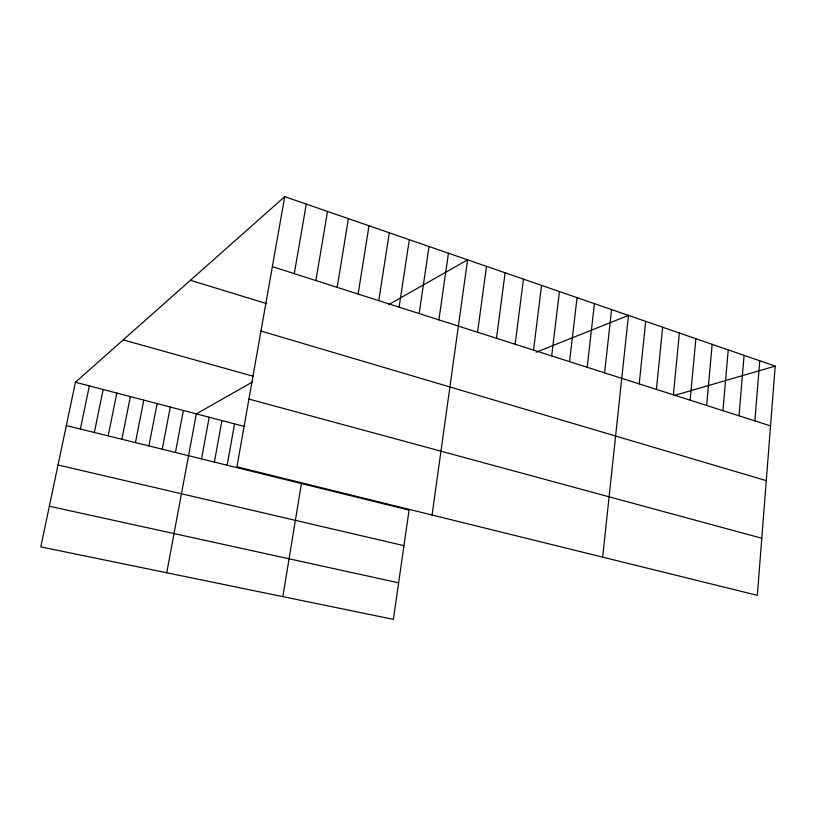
<?xml version="1.0" encoding="UTF-8"?>
<svg xmlns="http://www.w3.org/2000/svg" width="816" height="816" viewBox="0 0 816 816"><rect width="100%" height="100%" fill="white"/><g stroke="black" fill="none" stroke-linecap="round" stroke-linejoin="round"><path stroke-width="1.22" d="M775.2 366.119L757.34 595.343L236.946 466.834L284.743 196.646L775.2 366.119L674.485 395.413M754.882 420.893L759.747 360.784M739.021 415.813L744.09 355.368M722.935 410.672L728.229 349.891M706.646 405.47L712.164 344.332M690.122 400.187L695.875 338.711M673.384 394.832L679.371 333.01M656.411 389.405L662.643 327.226M639.214 383.908L645.68 321.361M602.657 557.144L628.483 315.425L536.143 352.216M604.595 372.841L611.572 309.58M587.194 367.282L594.425 303.654M569.558 361.641L577.055 297.646M551.667 355.929L559.439 291.567M533.531 350.125L541.579 285.396M515.141 344.25L523.464 279.133M496.485 338.283L505.104 272.789M477.564 332.234L486.489 266.353M432.072 515.018L467.599 259.835L388.753 304.603M438.906 319.872L448.443 253.215M419.149 313.558L429.022 246.503M399.106 307.153L409.306 239.69M378.767 300.655L389.303 232.774M358.122 294.046L369.005 225.767M282.846 596.639L301.43 483.551M337.161 287.354L348.412 218.647M315.894 280.551L327.502 211.426M294.29 273.646L306.286 204.092M227.154 465.232L234.549 423.851M214.394 462.08L221.921 420.556M201.532 458.908L209.192 417.221M166.729 572.771L196.34 413.865L252.572 381.929M175.44 452.472L183.376 410.468M162.231 449.218L170.299 407.051M148.9 445.924L157.111 403.604M135.446 442.609L143.8 400.126M121.87 439.253L130.366 396.607M108.171 435.877L116.821 393.067M94.35 432.47L103.153 389.487M80.396 429.032L89.352 385.886M284.743 196.646L75.429 382.245L40.8 546.883L393.373 619.354L409.071 510.102L66.32 425.554M49.348 506.236L398.626 582.818M58.028 464.987L403.961 545.669M75.429 382.245L244.8 426.533M248.931 399.075L761.787 538.244M123.196 339.884L253.439 376.309M260.967 331.031L766.275 480.644M190.414 280.286L266.801 303.674M272.36 266.638L770.539 425.891"/></g></svg>
